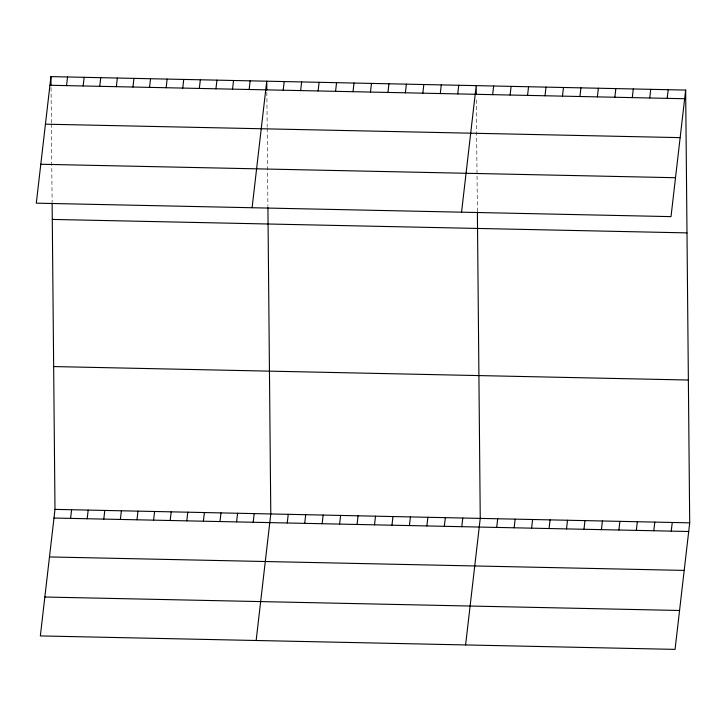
<?xml version="1.0" encoding="UTF-8"?>
<svg xmlns="http://www.w3.org/2000/svg" width="726" height="726" viewBox="0 0 726 726"><rect width="100%" height="100%" fill="white"/><g stroke="black" fill="none" stroke-linecap="round" stroke-linejoin="round"><path stroke-width="0.54" stroke-dasharray="3.63 2.72" d="M476.329 99.916L477.381 211.965M266.85 92.175L267.177 127.331M267.186 128.429L267.912 206.429M51.047 87.601L51.374 122.758M51.383 123.856L52.109 201.855"/><path stroke-width="1.09" d="M50.938 76.62L36.3 203.162L671.015 216.62L685.653 90.078L50.938 76.62L51.02 85.405M66.538 85.623L67.545 76.965M83.145 85.977L84.143 77.319M99.743 86.33L100.742 77.673M52.127 202.953L54.985 509.38L40.347 635.922L675.062 649.38L689.7 522.838L685.653 90.078M116.341 86.684L117.34 78.027M70.585 518.382L71.593 509.734M132.94 87.029L133.947 78.381M87.184 518.736L88.191 510.079M149.538 87.383L150.545 78.726M103.791 519.09L104.789 510.432M166.145 87.737L167.143 79.08M120.389 519.444L121.387 510.786M182.743 88.091L183.742 79.433M136.987 519.798L137.985 511.14M199.341 88.436L200.34 79.787M153.585 520.143L154.593 511.494M215.94 88.79L216.947 80.141M170.183 520.497L171.191 511.839M232.538 89.144L233.545 80.486M186.791 520.851L187.789 512.193M249.145 89.498L250.143 80.84M203.389 521.204L204.387 512.547M252.103 207.736L266.741 81.194L266.823 89.979M219.987 521.558L220.985 512.901M283.194 90.215L284.202 81.566M236.585 521.903L237.593 513.255M300.655 90.587L301.653 81.929M253.192 522.257L254.191 513.6M318.106 90.959L319.104 82.301M256.151 640.504L270.789 513.954L267.921 207.527M335.557 91.331L336.565 82.673M287.242 522.983L288.24 514.326M353.017 91.703L354.016 83.045M304.702 523.346L305.7 514.698M370.469 92.066L371.467 83.417M322.153 523.718L323.152 515.061M387.929 92.438L388.927 83.78M339.605 524.09L340.612 515.433M405.38 92.81L406.378 84.152M357.065 524.462L358.063 515.805M422.831 93.182L423.839 84.525M374.516 524.834L375.514 516.177M440.292 93.545L441.29 84.897M391.967 525.197L392.975 516.549M457.743 93.917L458.741 85.26M409.428 525.57L410.426 516.912M461.555 212.183L476.202 85.632L476.283 94.425M426.879 525.942L427.877 517.284M492.655 94.661L493.653 86.004M444.33 526.314L445.337 517.656M510.106 95.033L511.104 86.376M461.79 526.677L462.789 518.028M527.557 95.396L528.564 86.748M465.602 644.942L480.249 518.4L477.381 211.965M545.017 95.768L546.016 87.111M496.702 527.421L497.7 518.763M562.468 96.141L563.476 87.483M514.153 527.793L515.151 519.135M579.929 96.513L580.927 87.855M531.604 528.165L532.612 519.507M597.38 96.876L598.378 88.227M549.065 528.528L550.063 519.88M614.831 97.248L615.839 88.599M566.516 528.9L567.514 520.243M632.292 97.62L633.29 88.962M583.967 529.272L584.975 520.615M649.743 97.992L650.741 89.334M601.427 529.644L602.426 520.987M667.194 98.364L668.201 89.706M618.879 530.007L619.886 521.359M636.339 530.379L637.337 521.731M653.79 530.751L654.788 522.094M671.241 531.123L672.249 522.466M49.94 85.269L684.654 98.727M45.439 124.173L680.153 137.631M40.801 164.257L675.516 177.716M52.281 219.424L686.987 232.883M53.651 366.566L688.366 380.025M54.985 509.38L689.7 522.838M53.987 518.037L688.702 531.496M49.486 556.942L684.201 570.4M44.849 597.017L679.563 610.475"/></g></svg>
